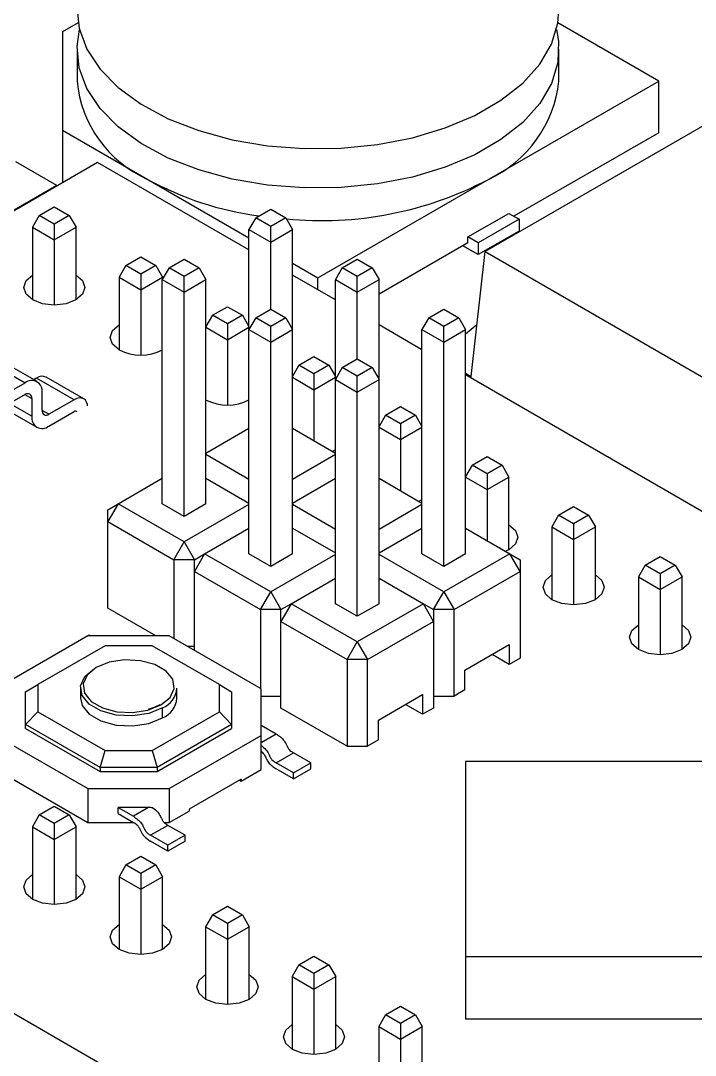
# Model space of a CAD drawing. Header units: millimetres. Extents: x -88 to 19, y -34 to 29.
# Drawn here: x -64.56 to -50.56, y -13.14 to 8.33 of the extents above; entities that cross this region are included whole.
import ezdxf

# ---------------------------------------------------------------- set-up
doc = ezdxf.new("R2010")
doc.units = ezdxf.units.MM

msp = doc.modelspace()

# ---------------------------------------------------------------- linework, layer by layer
at = {"color": 7, "linetype": 'Continuous', "lineweight": 25}
for p, q in [((-63.368, 8.289), (-63.693, 8.101)), ((-51.319, 7.081), (-53.412, 8.289)), ((-63.693, 8.101), (-63.693, 4.988)), ((-63.39, 7.744), (-63.39, 7.081)), ((-53.39, 7.081), (-53.39, 7.744)), ((-47.735, 7.688), (-54.92, 3.541)), ((-58.39, 2.999), (-51.319, 7.081)), ((-51.319, 6.009), (-51.319, 7.081)), ((-63.693, 6.06), (-59.824, 3.827)), ((-51.319, 6.009), (-54.324, 4.274)), ((-62.963, 5.39), (-67.53, 2.754)), ((-63.811, 4.912), (-64.659, 5.402)), ((-59.824, 3.578), (-62.963, 5.39)), ((-63.676, 4.979), (-63.693, 4.988)), ((-63.81, 4.913), (-64.694, 4.403)), ((-63.8, 4.907), (-63.81, 4.913)), ((-64.173, 4.293), (-63.861, 4.472)), ((-63.861, 4.472), (-63.55, 4.293)), ((-59.682, 4.244), (-59.371, 4.423)), ((-59.371, 4.423), (-59.06, 4.244)), ((-55.278, 3.846), (-54.43, 4.335)), ((-54.43, 4.335), (-54.218, 4.213)), ((-64.173, 4.293), (-64.314, 4.048)), ((-63.861, 4.113), (-64.173, 4.293)), ((-63.55, 4.293), (-63.861, 4.113)), ((-63.861, 4.113), (-63.861, 2.432)), ((-63.55, 4.293), (-63.409, 4.048)), ((-59.682, 4.244), (-59.824, 3.999)), ((-59.371, 4.064), (-59.682, 4.244)), ((-59.06, 4.244), (-59.371, 4.064)), ((-59.06, 4.244), (-58.919, 3.999)), ((-54.218, 4.213), (-55.066, 3.723)), ((-54.218, 4.213), (-54.218, 3.968)), ((-64.314, 4.048), (-63.861, 3.786)), ((-64.314, 4.048), (-64.314, 2.541)), ((-63.861, 3.786), (-63.409, 4.048)), ((-63.409, 2.541), (-63.409, 4.048)), ((-59.824, 3.999), (-59.371, 3.737)), ((-59.824, -2.729), (-59.824, 3.999)), ((-59.371, 2.35), (-59.371, 4.064)), ((-59.371, 3.737), (-58.919, 3.999)), ((-58.919, -2.729), (-58.919, 3.999)), ((-54.218, 3.968), (-55.066, 3.478)), ((-55.278, 3.723), (-57.123, 2.658)), ((-55.066, 3.478), (-55.385, 3.662)), ((-55.278, 3.723), (-55.278, 3.846)), ((-55.066, 3.723), (-55.278, 3.846)), ((-55.066, 3.723), (-55.066, 3.478)), ((-69.066, 3.472), (-64.469, 0.819)), ((-64.22, 0.843), (-68.816, 3.497)), ((-55.213, 0.951), (-54.92, 3.541)), ((-54.92, 3.541), (-49.239, 0.261)), ((-62.376, 3.256), (-62.518, 3.011)), ((-62.376, 3.256), (-62.065, 3.435)), ((-62.065, 3.076), (-62.376, 3.256)), ((-62.065, 3.435), (-61.754, 3.256)), ((-61.754, 3.256), (-62.065, 3.076)), ((-61.754, 3.256), (-61.613, 3.011)), ((-61.478, 3.207), (-61.167, 3.386)), ((-61.167, 3.386), (-60.856, 3.207)), ((-58.919, 3.304), (-58.39, 2.999)), ((-57.886, 3.207), (-57.575, 3.386)), ((-57.575, 3.386), (-57.264, 3.207)), ((-62.518, 3.011), (-62.065, 2.749)), ((-62.518, 3.011), (-62.518, 1.504)), ((-62.065, 3.076), (-62.065, 1.395)), ((-62.065, 2.749), (-61.613, 3.011)), ((-61.478, 3.207), (-61.62, 2.962)), ((-61.613, 2.974), (-61.613, 3.011)), ((-61.167, 3.027), (-61.478, 3.207)), ((-60.856, 3.207), (-61.167, 3.027)), ((-61.167, -1.954), (-61.167, 3.027)), ((-60.856, 3.207), (-60.715, 2.962)), ((-58.028, 2.541), (-58.919, 3.055)), ((-57.886, 3.207), (-58.028, 2.962)), ((-57.575, 3.027), (-57.886, 3.207)), ((-57.264, 3.207), (-57.575, 3.027)), ((-57.575, 1.313), (-57.575, 3.027)), ((-57.264, 3.207), (-57.123, 2.962)), ((-61.62, 2.962), (-61.167, 2.701)), ((-61.62, -1.692), (-61.62, 2.962)), ((-61.167, 2.701), (-60.715, 2.962)), ((-60.715, -1.692), (-60.715, 2.962)), ((-58.39, 2.75), (-58.39, 2.999)), ((-58.028, 2.962), (-57.575, 2.701)), ((-58.028, -3.766), (-58.028, 2.962)), ((-57.575, 2.701), (-57.123, 2.962)), ((-57.123, -3.766), (-57.123, 2.962)), ((-60.58, 2.219), (-60.269, 2.398)), ((-60.269, 2.398), (-59.958, 2.219)), ((-60.58, 2.219), (-60.715, 1.986)), ((-60.269, 2.039), (-60.58, 2.219)), ((-59.958, 2.219), (-60.269, 2.039)), ((-59.958, 2.219), (-59.824, 1.986)), ((-59.682, 2.17), (-59.824, 1.925)), ((-59.682, 2.17), (-59.371, 2.35)), ((-59.371, 1.99), (-59.682, 2.17)), ((-59.371, 2.35), (-59.06, 2.17)), ((-59.06, 2.17), (-59.371, 1.99)), ((-59.06, 2.17), (-58.919, 1.925)), ((-56.09, 2.17), (-56.232, 1.925)), ((-56.09, 2.17), (-55.779, 2.35)), ((-55.779, 1.99), (-56.09, 2.17)), ((-55.779, 2.35), (-55.468, 2.17)), ((-55.468, 2.17), (-55.779, 1.99)), ((-55.468, 2.17), (-55.327, 1.925)), ((-60.715, 1.97), (-60.269, 1.713)), ((-60.269, 2.039), (-60.269, 0.358)), ((-60.269, 1.713), (-59.824, 1.97)), ((-59.371, -2.991), (-59.371, 1.99)), ((-56.232, 1.504), (-57.123, 2.019)), ((-55.779, -2.991), (-55.779, 1.99)), ((-55.092, 2.022), (-55.327, 1.828)), ((-59.824, 1.925), (-59.371, 1.664)), ((-59.371, 1.664), (-58.919, 1.925)), ((-56.232, 1.925), (-55.779, 1.664)), ((-56.232, -2.729), (-56.232, 1.925)), ((-55.779, 1.664), (-55.327, 1.925)), ((-55.327, -2.729), (-55.327, 1.925)), ((-58.784, 1.182), (-58.473, 1.362)), ((-58.473, 1.362), (-58.162, 1.182)), ((-57.886, 1.133), (-57.575, 1.313)), ((-57.575, 1.313), (-57.264, 1.133)), ((-58.784, 1.182), (-58.919, 0.949)), ((-58.473, 1.002), (-58.784, 1.182)), ((-58.162, 1.182), (-58.473, 1.002)), ((-58.162, 1.182), (-58.028, 0.949)), ((-57.886, 1.133), (-58.028, 0.888)), ((-57.575, 0.954), (-57.886, 1.133)), ((-57.264, 1.133), (-57.575, 0.954)), ((-57.264, 1.133), (-57.123, 0.888)), ((-64.229, 0.917), (-64.288, 0.883)), ((-63.451, 0.467), (-64.229, 0.917)), ((-63.251, 0.487), (-64.029, 0.936)), ((-58.919, 0.933), (-58.473, 0.676)), ((-58.473, 1.002), (-58.473, -0.382)), ((-58.473, 0.676), (-58.028, 0.933)), ((-58.028, 0.888), (-57.575, 0.627)), ((-57.575, -4.027), (-57.575, 0.954)), ((-57.575, 0.627), (-57.123, 0.888)), ((-55.327, 1.017), (-55.213, 0.951)), ((-25.246, -16.383), (-55.327, 0.982)), ((-55.213, 0.916), (-55.213, 0.951)), ((-64.936, 0.549), (-64.469, 0.819)), ((-64.469, 0.574), (-64.936, 0.304)), ((-64.47, 0.574), (-64.328, 0.492)), ((-64.328, 0.492), (-64.328, 0.125)), ((-64.116, 0.247), (-64.116, 0.615)), ((-63.451, 0.467), (-63.975, 0.165)), ((-64.328, 0.125), (-64.731, 0.357)), ((-63.975, 0.165), (-64.116, 0.247)), ((-63.975, -0.08), (-63.451, 0.223)), ((-56.988, 0.145), (-56.677, 0.325)), ((-56.677, 0.325), (-56.366, 0.145)), ((-64.731, 0.188), (-64.224, -0.104)), ((-56.988, 0.145), (-57.123, -0.088)), ((-56.677, -0.034), (-56.988, 0.145)), ((-56.366, 0.145), (-56.677, -0.034)), ((-56.366, 0.145), (-56.232, -0.088)), ((-60.715, -0.639), (-59.824, -0.125)), ((-58.919, -0.125), (-58.028, -0.639)), ((-57.123, -0.104), (-56.677, -0.361)), ((-56.677, -0.034), (-56.677, -1.419)), ((-56.677, -0.361), (-56.232, -0.104)), ((-58.028, -0.573), (-58.089, -0.604)), ((-59.824, -1.186), (-60.715, -0.672)), ((-58.028, -0.672), (-58.919, -1.186)), ((-55.192, -0.892), (-54.881, -0.712)), ((-54.881, -0.712), (-54.57, -0.892)), ((-55.192, -0.892), (-55.327, -1.124)), ((-54.881, -1.071), (-55.192, -0.892)), ((-54.57, -0.892), (-54.881, -1.071)), ((-54.881, -1.071), (-54.881, -2.456)), ((-54.57, -0.892), (-54.429, -1.137)), ((-62.539, -1.692), (-61.62, -1.162)), ((-60.715, -1.162), (-59.824, -1.676)), ((-58.919, -1.676), (-58.028, -1.162)), ((-57.123, -1.162), (-56.232, -1.676)), ((-55.327, -1.141), (-54.881, -1.398)), ((-54.881, -1.398), (-54.429, -1.137)), ((-54.429, -2.643), (-54.429, -1.137)), ((-62.539, -1.692), (-62.751, -2.06)), ((-62.751, -1.815), (-62.539, -1.692)), ((-61.167, -2.484), (-62.539, -1.692)), ((-61.167, -1.954), (-61.62, -1.692)), ((-60.715, -1.692), (-61.167, -1.954)), ((-59.824, -1.709), (-61.167, -2.484)), ((-58.028, -2.223), (-58.919, -1.709)), ((-56.232, -1.709), (-57.123, -2.223)), ((-56.232, -1.61), (-56.293, -1.641)), ((-62.751, -3.856), (-62.751, -1.815)), ((-53.396, -1.928), (-53.538, -2.173)), ((-53.396, -1.928), (-53.085, -1.749)), ((-53.085, -2.108), (-53.396, -1.928)), ((-53.085, -1.749), (-52.774, -1.928)), ((-52.774, -1.928), (-53.085, -2.108)), ((-52.774, -1.928), (-52.633, -2.173)), ((-62.751, -2.06), (-61.379, -2.852)), ((-53.085, -2.108), (-53.085, -3.789)), ((-60.743, -2.729), (-59.824, -2.199)), ((-58.919, -2.199), (-58.028, -2.713)), ((-57.123, -2.713), (-56.232, -2.199)), ((-55.327, -2.199), (-54.407, -2.729)), ((-53.538, -2.173), (-53.085, -2.435)), ((-53.538, -2.173), (-53.538, -3.68)), ((-53.085, -2.435), (-52.633, -2.173)), ((-52.633, -3.68), (-52.633, -2.173)), ((-61.379, -2.852), (-61.167, -2.484)), ((-61.167, -2.484), (-60.955, -2.852)), ((-60.743, -2.729), (-60.955, -3.097)), ((-60.955, -2.852), (-60.743, -2.729)), ((-59.371, -3.521), (-60.743, -2.729)), ((-59.371, -2.991), (-59.824, -2.729)), ((-58.919, -2.729), (-59.371, -2.991)), ((-58.028, -2.746), (-59.371, -3.521)), ((-55.779, -3.521), (-57.123, -2.746)), ((-55.779, -2.991), (-56.232, -2.729)), ((-54.407, -2.729), (-55.779, -3.521)), ((-55.327, -2.729), (-55.779, -2.991)), ((-54.195, -3.097), (-54.407, -2.729)), ((-54.407, -2.729), (-54.195, -2.852)), ((-51.6, -2.965), (-51.289, -2.786)), ((-51.289, -2.786), (-50.978, -2.965)), ((-60.955, -2.852), (-61.379, -2.852)), ((-61.379, -2.852), (-61.379, -4.486)), ((-60.955, -4.731), (-60.955, -2.852)), ((-54.195, -2.852), (-54.195, -4.893)), ((-51.6, -2.965), (-51.742, -3.21)), ((-51.289, -3.145), (-51.6, -2.965)), ((-50.978, -2.965), (-51.289, -3.145)), ((-50.978, -2.965), (-50.836, -3.21)), ((-60.955, -3.097), (-59.583, -3.889)), ((-55.567, -3.889), (-54.195, -3.097)), ((-51.742, -3.21), (-51.289, -3.472)), ((-51.742, -3.21), (-51.742, -4.717)), ((-51.289, -3.145), (-51.289, -4.826)), ((-51.289, -3.472), (-50.836, -3.21)), ((-50.836, -4.717), (-50.836, -3.21)), ((-58.947, -3.766), (-58.028, -3.235)), ((-57.123, -3.235), (-56.203, -3.766)), ((-59.583, -3.889), (-59.371, -3.521)), ((-59.371, -3.521), (-59.159, -3.889)), ((-55.991, -3.889), (-55.779, -3.521)), ((-55.779, -3.521), (-55.567, -3.889)), ((-61.757, -4.43), (-62.751, -3.856)), ((-58.947, -3.766), (-59.159, -4.134)), ((-59.159, -3.889), (-58.947, -3.766)), ((-57.575, -4.558), (-58.947, -3.766)), ((-57.575, -4.027), (-58.028, -3.766)), ((-56.203, -3.766), (-57.575, -4.558)), ((-57.123, -3.766), (-57.575, -4.027)), ((-55.991, -4.134), (-56.203, -3.766)), ((-56.203, -3.766), (-55.991, -3.889)), ((-79.128, -3.941), (-41.411, -25.715)), ((-59.159, -3.889), (-59.583, -3.889)), ((-59.583, -3.889), (-59.583, -5.523)), ((-59.159, -5.93), (-59.159, -3.889)), ((-55.991, -3.889), (-55.991, -5.93)), ((-55.567, -3.889), (-55.991, -3.889)), ((-55.567, -5.685), (-55.567, -3.889)), ((-59.159, -4.134), (-57.787, -4.925)), ((-57.363, -4.925), (-55.991, -4.134)), ((-63.164, -4.43), (-65.068, -5.529)), ((-61.476, -4.43), (-63.164, -4.43)), ((-63.162, -4.43), (-63.136, -4.415)), ((-63.136, -4.415), (-63.11, -4.43)), ((-59.572, -5.529), (-61.476, -4.43)), ((-62.806, -4.638), (-64.204, -5.445)), ((-61.833, -4.638), (-62.806, -4.638)), ((-60.436, -5.445), (-61.833, -4.638)), ((-61.098, -4.648), (-60.955, -4.648)), ((-57.787, -4.925), (-57.575, -4.558)), ((-57.575, -4.558), (-57.363, -4.925)), ((-55.341, -5.146), (-54.421, -4.615)), ((-54.421, -4.615), (-54.421, -5.024)), ((-57.363, -4.925), (-57.787, -4.925)), ((-57.787, -4.925), (-57.787, -6.722)), ((-57.363, -6.722), (-57.363, -4.925)), ((-54.421, -5.024), (-54.775, -4.82)), ((-54.195, -4.893), (-54.421, -5.024)), ((-55.341, -5.554), (-55.341, -5.146)), ((-64.458, -5.592), (-64.204, -5.445)), ((-64.204, -5.445), (-64.204, -6.007)), ((-63.32, -5.519), (-63.32, -5.726)), ((-61.32, -5.726), (-61.32, -5.519)), ((-60.436, -6.007), (-60.436, -5.445)), ((-60.436, -5.445), (-60.182, -5.592)), ((-59.572, -7.209), (-59.572, -5.529)), ((-55.341, -5.554), (-55.567, -5.685)), ((-64.458, -6.358), (-64.458, -5.592)), ((-60.182, -5.592), (-60.182, -6.358)), ((-59.572, -5.685), (-59.159, -5.685)), ((-57.137, -6.183), (-56.218, -5.652)), ((-56.218, -5.652), (-56.218, -6.061)), ((-55.991, -5.685), (-55.567, -5.685)), ((-64.458, -6.275), (-64.204, -6.007)), ((-64.204, -6.007), (-62.806, -6.814)), ((-61.833, -6.814), (-60.436, -6.007)), ((-61.613, -6.134), (-61.613, -5.927)), ((-60.436, -6.007), (-60.182, -6.275)), ((-57.787, -6.722), (-59.159, -5.93)), ((-56.218, -6.061), (-56.571, -5.856)), ((-55.991, -5.93), (-56.218, -6.061)), ((-57.137, -6.591), (-57.137, -6.183)), ((-62.912, -7.168), (-64.458, -6.275)), ((-64.458, -6.358), (-62.912, -7.251)), ((-60.182, -6.275), (-61.728, -7.168)), ((-61.728, -7.251), (-60.182, -6.358)), ((-59.572, -6.286), (-59.258, -6.468)), ((-65.068, -6.504), (-63.164, -7.603)), ((-61.476, -7.603), (-59.572, -6.504)), ((-59.572, -6.649), (-59.258, -6.468)), ((-57.137, -6.591), (-57.363, -6.722)), ((-62.912, -7.168), (-62.806, -6.814)), ((-62.806, -6.814), (-61.833, -6.814)), ((-61.833, -6.814), (-61.728, -7.168)), ((-59.258, -7.069), (-58.899, -6.861)), ((-58.54, -7.069), (-58.899, -6.861)), ((-57.787, -6.722), (-57.363, -6.722)), ((-58.899, -7.276), (-59.258, -7.069)), ((-58.899, -7.276), (-58.54, -7.069)), ((-58.54, -7.193), (-58.54, -7.069)), ((-55.328, -7.043), (-55.328, -12.39)), ((-48.328, -7.043), (-55.328, -7.043)), ((-65.068, -7.209), (-63.164, -8.308)), ((-61.728, -7.168), (-62.912, -7.168)), ((-62.912, -7.168), (-62.912, -7.251)), ((-62.912, -7.251), (-61.728, -7.251)), ((-61.728, -7.168), (-61.728, -7.251)), ((-59.985, -7.447), (-59.572, -7.209)), ((-58.899, -7.4), (-59.258, -7.193)), ((-58.899, -7.4), (-58.54, -7.193)), ((-58.899, -7.4), (-58.899, -7.276)), ((-59.985, -7.406), (-61.063, -8.028)), ((-60.021, -7.427), (-59.985, -7.447)), ((-59.985, -7.406), (-59.985, -7.447)), ((-63.164, -7.603), (-61.476, -7.603)), ((-63.164, -7.603), (-63.164, -8.308)), ((-61.476, -7.603), (-61.476, -8.308)), ((-64.173, -8.15), (-64.314, -8.394)), ((-64.173, -8.15), (-63.861, -7.97)), ((-63.861, -8.329), (-64.173, -8.15)), ((-63.861, -7.97), (-63.55, -8.15)), ((-63.55, -8.15), (-63.861, -8.329)), ((-63.55, -8.15), (-63.409, -8.394)), ((-61.907, -7.997), (-62.535, -7.997)), ((-62.535, -8.121), (-62.535, -7.997)), ((-62.535, -7.997), (-62.221, -8.178)), ((-62.535, -8.121), (-62.221, -8.303)), ((-61.907, -7.997), (-62.221, -8.178)), ((-61.476, -8.308), (-61.063, -8.07)), ((-61.063, -8.028), (-61.063, -8.07)), ((-63.861, -8.329), (-63.861, -10.01)), ((-63.164, -8.308), (-62.214, -8.308)), ((-61.504, -8.365), (-61.863, -8.572)), ((-61.581, -8.308), (-61.476, -8.308)), ((-61.144, -8.572), (-61.504, -8.365)), ((-64.314, -8.394), (-63.861, -8.656)), ((-64.314, -8.394), (-64.314, -9.901)), ((-63.861, -8.656), (-63.409, -8.394)), ((-63.409, -9.901), (-63.409, -8.394)), ((-61.504, -8.779), (-61.863, -8.572)), ((-61.144, -8.572), (-61.504, -8.779)), ((-61.144, -8.696), (-61.144, -8.572)), ((-61.504, -8.904), (-61.863, -8.696)), ((-61.144, -8.696), (-61.504, -8.904)), ((-61.504, -8.904), (-61.504, -8.779)), ((-62.376, -9.186), (-62.065, -9.007)), ((-62.065, -9.007), (-61.754, -9.186)), ((-62.376, -9.186), (-62.518, -9.431)), ((-62.065, -9.366), (-62.376, -9.186)), ((-61.754, -9.186), (-62.065, -9.366)), ((-61.754, -9.186), (-61.613, -9.431)), ((-62.518, -9.431), (-62.065, -9.693)), ((-62.518, -9.431), (-62.518, -10.938)), ((-62.065, -9.366), (-62.065, -11.047)), ((-62.065, -9.693), (-61.613, -9.431)), ((-61.613, -10.938), (-61.613, -9.431)), ((-60.58, -10.223), (-60.269, -10.044)), ((-60.269, -10.044), (-59.958, -10.223)), ((-60.58, -10.223), (-60.722, -10.468)), ((-60.269, -10.403), (-60.58, -10.223)), ((-59.958, -10.223), (-60.269, -10.403)), ((-59.958, -10.223), (-59.817, -10.468)), ((-60.722, -10.468), (-60.269, -10.729)), ((-60.722, -10.468), (-60.722, -11.975)), ((-60.269, -10.403), (-60.269, -12.084)), ((-60.269, -10.729), (-59.817, -10.468)), ((-59.817, -11.975), (-59.817, -10.468)), ((-58.784, -11.26), (-58.473, -11.08)), ((-58.473, -11.08), (-58.162, -11.26)), ((-55.328, -11.084), (-48.595, -11.084)), ((-58.784, -11.26), (-58.926, -11.505)), ((-58.473, -11.44), (-58.784, -11.26)), ((-58.162, -11.26), (-58.473, -11.44)), ((-58.162, -11.26), (-58.021, -11.505)), ((-58.926, -11.505), (-58.473, -11.766)), ((-58.926, -11.505), (-58.926, -13.011)), ((-58.473, -11.44), (-58.473, -13.121)), ((-58.473, -11.766), (-58.021, -11.505)), ((-58.021, -13.011), (-58.021, -11.505)), ((-56.988, -12.297), (-56.677, -12.117)), ((-56.677, -12.117), (-56.366, -12.297)), ((-56.988, -12.297), (-57.13, -12.542)), ((-56.677, -12.476), (-56.988, -12.297)), ((-56.366, -12.297), (-56.677, -12.476)), ((-56.366, -12.297), (-56.225, -12.542)), ((-49.941, -12.39), (-55.328, -12.39)), ((-57.13, -12.542), (-56.677, -12.803)), ((-57.13, -12.542), (-57.13, -14.048)), ((-56.677, -12.476), (-56.677, -14.158)), ((-56.677, -12.803), (-56.225, -12.542)), ((-56.225, -14.048), (-56.225, -12.542))]:
    msp.add_line(p, q, dxfattribs=at)
at = {"color": 7, "linetype": 'Continuous', "lineweight": 25, "flags": 128}
for points in [[(-63.39, 8.561), (-63.345, 8.175), (-63.185, 7.743), (-62.912, 7.33), (-62.534, 6.946), (-62.058, 6.599), (-61.496, 6.299), (-60.862, 6.052), (-60.17, 5.863), (-59.436, 5.738), (-58.677, 5.679), (-57.912, 5.687), (-57.157, 5.763), (-56.432, 5.905), (-55.753, 6.108), (-55.135, 6.369), (-54.594, 6.682), (-54.142, 7.038), (-53.789, 7.431), (-53.544, 7.849), (-53.413, 8.285), (-53.39, 8.561)], [(-53.44, 8.152), (-53.398, 7.91), (-53.413, 7.468), (-53.544, 7.033), (-53.789, 6.614), (-54.142, 6.222), (-54.594, 5.865), (-55.135, 5.553), (-55.753, 5.292), (-56.432, 5.088), (-57.157, 4.947), (-57.912, 4.871), (-58.677, 4.862), (-59.436, 4.922), (-60.17, 5.047), (-60.862, 5.235), (-61.496, 5.483), (-62.058, 5.783), (-62.534, 6.129), (-62.912, 6.513), (-63.185, 6.926), (-63.345, 7.358), (-63.389, 7.799), (-63.339, 8.152)], [(-64.31, 2.539), (-64.448, 2.658), (-64.496, 2.798), (-64.448, 2.939), (-64.314, 3.055)], [(-63.409, 3.055), (-63.275, 2.939), (-63.226, 2.798), (-63.275, 2.658), (-63.412, 2.539), (-63.618, 2.46), (-63.861, 2.432), (-64.104, 2.46), (-64.31, 2.539)], [(-62.514, 1.502), (-62.652, 1.621), (-62.7, 1.761), (-62.652, 1.902), (-62.518, 2.019)], [(-63.17, 0.34), (-63.174, 0.365), (-63.19, 0.417), (-63.216, 0.458), (-63.251, 0.487), (-63.294, 0.503), (-63.343, 0.505), (-63.396, 0.493), (-63.451, 0.467)], [(-54.429, -2.129), (-54.294, -2.246), (-54.246, -2.386), (-54.294, -2.526), (-54.432, -2.645), (-54.497, -2.678)], [(-53.534, -3.682), (-53.672, -3.563), (-53.72, -3.423), (-53.672, -3.282), (-53.538, -3.166)], [(-52.633, -3.166), (-52.498, -3.282), (-52.45, -3.423), (-52.498, -3.563), (-52.636, -3.682), (-52.842, -3.761), (-53.085, -3.789), (-53.328, -3.761), (-53.534, -3.682)], [(-51.738, -4.719), (-51.876, -4.6), (-51.924, -4.46), (-51.876, -4.319), (-51.742, -4.202)], [(-50.836, -4.202), (-50.702, -4.319), (-50.654, -4.46), (-50.702, -4.6), (-50.84, -4.719), (-51.046, -4.798), (-51.289, -4.826), (-51.532, -4.798), (-51.738, -4.719)], [(-62.991, -5.09), (-63.18, -5.246), (-63.265, -5.43), (-63.237, -5.619), (-63.097, -5.792), (-62.864, -5.926), (-62.566, -6.007), (-62.237, -6.023), (-61.919, -5.974), (-61.649, -5.865), (-61.46, -5.709), (-61.374, -5.525), (-61.403, -5.335), (-61.542, -5.163), (-61.775, -5.028), (-62.074, -4.948), (-62.403, -4.931), (-62.721, -4.981), (-62.991, -5.09)], [(-61.613, -5.927), (-61.897, -6.042), (-62.233, -6.094), (-62.579, -6.076), (-62.893, -5.992), (-63.139, -5.85), (-63.286, -5.668), (-63.316, -5.468), (-63.226, -5.275), (-63.027, -5.111)], [(-63.32, -5.726), (-63.286, -5.876), (-63.139, -6.057), (-62.893, -6.199), (-62.579, -6.284), (-62.233, -6.301), (-61.897, -6.249), (-61.613, -6.134)], [(-64.31, -9.903), (-64.448, -9.784), (-64.496, -9.644), (-64.448, -9.503), (-64.314, -9.387)], [(-63.409, -9.387), (-63.275, -9.503), (-63.226, -9.644), (-63.275, -9.784), (-63.412, -9.903), (-63.618, -9.982), (-63.861, -10.01), (-64.104, -9.982), (-64.31, -9.903)], [(-62.514, -10.94), (-62.652, -10.821), (-62.7, -10.681), (-62.652, -10.54), (-62.518, -10.423)], [(-61.613, -10.423), (-61.479, -10.54), (-61.43, -10.681), (-61.479, -10.821), (-61.616, -10.94), (-61.822, -11.019), (-62.065, -11.047), (-62.308, -11.019), (-62.514, -10.94)], [(-60.718, -11.977), (-60.856, -11.858), (-60.904, -11.717), (-60.856, -11.577), (-60.722, -11.46)], [(-59.817, -11.46), (-59.683, -11.577), (-59.634, -11.717), (-59.683, -11.858), (-59.82, -11.977), (-60.026, -12.056), (-60.269, -12.084), (-60.512, -12.056), (-60.718, -11.977)], [(-58.922, -13.014), (-59.06, -12.895), (-59.108, -12.754), (-59.06, -12.614), (-58.926, -12.497)], [(-58.021, -12.497), (-57.887, -12.614), (-57.838, -12.754), (-57.887, -12.895), (-58.024, -13.014), (-58.23, -13.093), (-58.473, -13.121), (-58.716, -13.093), (-58.922, -13.014)]]:
    msp.add_lwpolyline(points, dxfattribs=at)
at = {"color": 7, "linetype": 'Continuous', "lineweight": 25}
for centre, radius, start, end in [((-60.909, 7.315), 2.492, 185.3944, 245.9257), ((-55.928, 7.356), 2.553, 294.8673, 353.8125), ((-58.734, 10.872), 6.648, 241.3133, 262.3806), ((-58.325, 11.653), 7.469, 264.4579, 297.6903), ((-62.065, 2.369), 0.976, 242.6104, 297.3789), ((-64.331, 0.649), 0.218, 350.786, 129.2033), ((-64.112, 0.753), 0.201, 65.6929, 125.6176), ((-64.414, 0.506), 0.0873, 350.786, 129.2033), ((-60.27, 1.336), 0.98, 243.4481, 297.0648), ((-64.03, 0.233), 0.0873, 170.786, 309.2033), ((-63.424, 0.189), 0.0434, 35.1351, 129.6107), ((-64.113, 0.09), 0.218, 170.786, 309.2033), ((-61.795, -5.487), 0.476, 292.4764, 356.2034), ((-61.795, -5.695), 0.476, 292.4764, 356.2034), ((-61.908, -9.3), 1.303, 85.9741, 89.9249)]:
    msp.add_arc(centre, radius, start, end, dxfattribs=at)
for points, knots in [([(-61.674, -5.862), (-61.711, -5.883), (-61.78, -5.921), (-61.869, -5.943), (-61.91, -5.952)], [0, 0, 0, 0, 0.541968, 1, 1, 1, 1]), ([(-59.258, -6.468), (-59.228, -6.487), (-59.171, -6.525), (-59.097, -6.598), (-59.052, -6.673), (-59.03, -6.728), (-59.01, -6.766), (-58.987, -6.798), (-58.949, -6.83), (-58.918, -6.849), (-58.899, -6.861)], [0, 0, 0, 0, 0.217686, 0.41236, 0.55677, 0.661059, 0.720126, 0.776499, 0.862874, 1, 1, 1, 1]), ([(-59.572, -6.704), (-59.536, -6.732), (-59.475, -6.779), (-59.413, -6.876), (-59.387, -6.94), (-59.365, -6.979), (-59.342, -7.009), (-59.305, -7.039), (-59.276, -7.058), (-59.258, -7.069)], [0, 0, 0, 0, 0.29034, 0.499607, 0.639365, 0.698478, 0.759053, 0.855729, 1, 1, 1, 1]), ([(-59.572, -6.829), (-59.548, -6.85), (-59.499, -6.892), (-59.467, -6.985), (-59.414, -7.069), (-59.342, -7.138), (-59.287, -7.174), (-59.258, -7.193)], [0, 0, 0, 0, 0.195724, 0.391047, 0.551653, 0.765171, 1, 1, 1, 1]), ([(-61.817, -8), (-61.781, -8.028), (-61.72, -8.075), (-61.658, -8.172), (-61.632, -8.236), (-61.61, -8.275), (-61.587, -8.305), (-61.551, -8.335), (-61.521, -8.354), (-61.504, -8.365)], [0, 0, 0, 0, 0.29034, 0.499607, 0.639365, 0.698478, 0.759053, 0.855729, 1, 1, 1, 1]), ([(-62.221, -8.178), (-62.191, -8.198), (-62.135, -8.235), (-62.061, -8.308), (-62.016, -8.384), (-61.993, -8.439), (-61.973, -8.476), (-61.95, -8.508), (-61.912, -8.541), (-61.882, -8.56), (-61.863, -8.572)], [0, 0, 0, 0, 0.217686, 0.41236, 0.55677, 0.661059, 0.720126, 0.776499, 0.862874, 1, 1, 1, 1]), ([(-62.221, -8.303), (-62.192, -8.319), (-62.15, -8.344), (-62.1, -8.413), (-62.077, -8.471), (-62.044, -8.534), (-61.995, -8.595), (-61.932, -8.651), (-61.886, -8.681), (-61.863, -8.696)], [0, 0, 0, 0, 0.202739, 0.300918, 0.42486, 0.530499, 0.664148, 0.828914, 1, 1, 1, 1])]:
    msp.add_open_spline(points, degree=3, knots=knots, dxfattribs=at)

doc.saveas('drawing.dxf')
